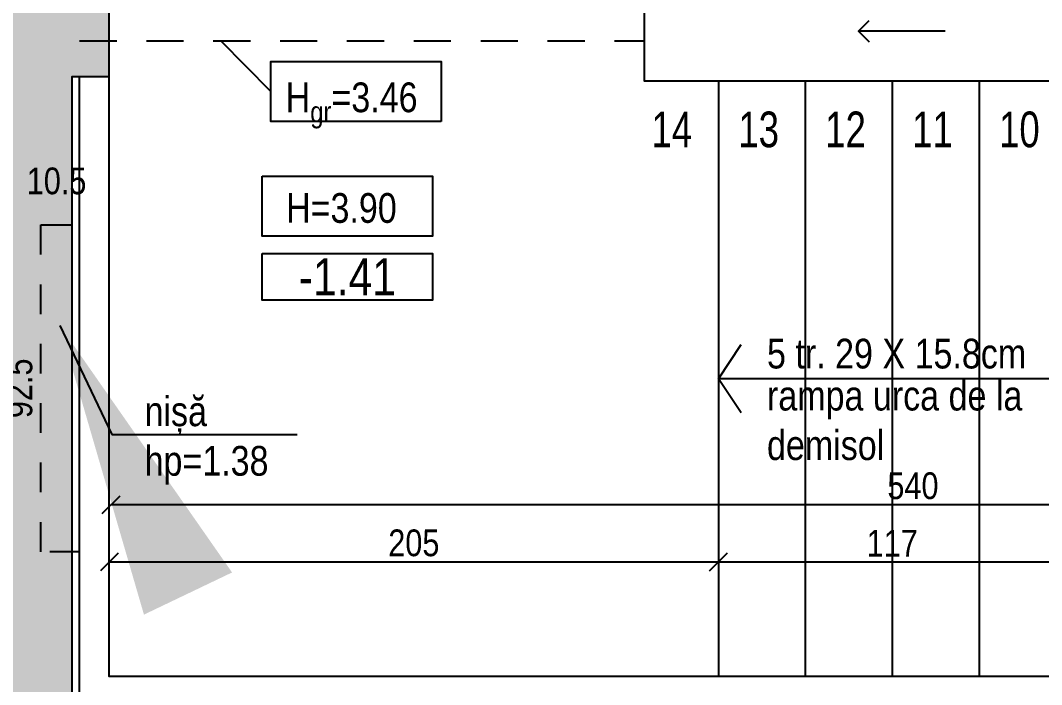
# Model space of a CAD drawing. Header units: metres. Extents: x 493 to 630, y -132 to -15.
# Drawn here: x 547.991 to 551.428, y -91.504 to -89.269 of the extents above; entities that cross this region are included whole.
import ezdxf
from ezdxf import colors
from ezdxf.entities.mleader import LeaderData, LeaderLine
from ezdxf.enums import TextEntityAlignment as Align
from ezdxf.math import Vec2, Vec3

# ---------------------------------------------------------------- set-up
doc = ezdxf.new("R2010")
doc.units = ezdxf.units.M
doc.header["$MEASUREMENT"] = 0
doc.header["$PDMODE"] = 3
doc.linetypes.add('HIDDEN', pattern=[0.375, 0.25, -0.125])
doc.linetypes.add('HIDDEN2', pattern=[0.1875, 0.125, -0.0625])
for name, color, linetype in [('a_caramida', 2, 'Continuous'), ('a_cote_50', 9, 'Continuous'), ('a_cote_nivel', 9, 'Continuous'), ('a_grinzi', 253, 'HIDDEN'), ('a_indicatii', 7, 'Continuous'), ('a_indicatii_text', 7, 'Continuous'), ('a_pereti_hasuri', 253, 'Continuous'), ('a_punctat', 40, 'HIDDEN2'), ('a_scari', 3, 'Continuous'), ('a_text', 7, 'Continuous'), ('a_vederi', 74, 'Continuous')]:
    doc.layers.add(name, color=color, linetype=linetype)
doc.styles.add('ROMANS', font='ROMANS.shx', dxfattribs={"width": 0.75})
doc.styles.get("Standard").update_dxf_attribs({"font": 'ARIALN.TTF'})
doc.styles.add('Swiss Condensed Light', font='swisscl.ttf')
doc.dimstyles.new('50 cote', dxfattribs={"dimtxt": 0.09, "dimasz": 0.06, "dimexe": 0, "dimexo": 0, "dimgap": 0.018, "dimtad": 1, "dimdec": 1, "dimlfac": 100, "dimrnd": 0.5, "dimdsep": 46, "dimtxsty": 'Standard', "dimblk": 'OBLIQUE', "dimcen": 0.00045, "dimclrd": 256, "dimclrt": 4, "dimadec": 1, "dimazin": 0, "dimtfac": 1, "dimtdec": 1, "dimtix": 1, "dimtofl": 0, "dimtmove": 0, "dimatfit": 3, "dimldrblk": 'OBLIQUE', "dimfxl": 0, "dimtolj": 1, "dimtzin": 0, "dimarcsym": 0})

# ---------------------------------------------------------------- blocks, each defined once
blk = doc.blocks.new('COTE_NIVEL_DRAFT')
at = {"layer": 'a_cote_nivel'}
blk.add_lwpolyline([(-27.5, -2.5), (27.5, -2.5), (27.5, -17.5), (-27.5, -17.5)], close=True, dxfattribs=at)
blk = doc.blocks.new('cota nivel')
at = {"layer": 'a_cote_nivel', "xscale": 1.272727272727934, "yscale": 1.272727272727934, "zscale": 1.272727272727934}
blk.add_blockref('COTE_NIVEL_DRAFT', (0, 12.73), dxfattribs=at)
at = {"layer": 'a_cote_nivel', "style": 'ROMANS', "width": 0.6}
blk.add_attdef('COTA', text='', height=15.27, dxfattribs=at).set_placement((0, 0), align=Align.MIDDLE_CENTER)
blk = doc.blocks.new('_Oblique')
at = {"color": 0, "linetype": 'ByBlock', "lineweight": -2}
blk.add_line((-0.5, -0.5), (0.5, 0.5), dxfattribs=at)
blk = doc.blocks.new('*D955')
at = {"layer": 'a_cote_50', "lineweight": -2, "ltscale": 0.3}
blk.add_line((551.5103, -91.0917), (550.3403, -91.0917), dxfattribs=at)
at = {"layer": 'Defpoints', "color": 0, "ltscale": 0.3}
for p in [(550.3403, -91.0917), (550.3403, -91.1), (551.5103, -91.4771)]:
    blk.add_point(p, dxfattribs=at)
at = {"layer": 'a_cote_50', "lineweight": -2, "ltscale": 0.3, "xscale": 0.06, "yscale": 0.06, "zscale": 0.06, "rotation": 180}
blk.add_blockref('_Oblique', (550.3403, -91.0917), dxfattribs=at)
at = {"layer": 'a_cote_50', "lineweight": -2, "ltscale": 0.3, "xscale": 0.06, "yscale": 0.06, "zscale": 0.06}
blk.add_blockref('_Oblique', (551.5103, -91.0917), dxfattribs=at)
at = {"layer": 'a_cote_50', "color": 4, "ltscale": 0.3, "insert": (550.9253, -91.0285), "char_height": 0.09, "attachment_point": 5}
blk.add_mtext('\\A1;117', dxfattribs=at)
blk = doc.blocks.new('*D956')
at = {"layer": 'a_cote_50', "lineweight": -2, "ltscale": 0.3}
blk.add_line((550.3403, -91.0917), (548.2903, -91.0917), dxfattribs=at)
at = {"layer": 'Defpoints', "color": 0, "ltscale": 0.3}
for p in [(548.2903, -91.0917), (548.2903, -91.1), (550.3403, -91.1)]:
    blk.add_point(p, dxfattribs=at)
at = {"layer": 'a_cote_50', "lineweight": -2, "ltscale": 0.3, "xscale": 0.06, "yscale": 0.06, "zscale": 0.06, "rotation": 180}
blk.add_blockref('_Oblique', (548.2903, -91.0917), dxfattribs=at)
at = {"layer": 'a_cote_50', "lineweight": -2, "ltscale": 0.3, "xscale": 0.06, "yscale": 0.06, "zscale": 0.06}
blk.add_blockref('_Oblique', (550.3403, -91.0917), dxfattribs=at)
at = {"layer": 'a_cote_50', "color": 4, "ltscale": 0.3, "insert": (549.3153, -91.0278), "char_height": 0.09, "attachment_point": 5}
blk.add_mtext('\\A1;205', dxfattribs=at)
blk = doc.blocks.new('*D958')
at = {"layer": 'a_cote_50', "lineweight": -2, "ltscale": 0.3}
blk.add_line((553.6953, -90.8996), (548.2953, -90.8996), dxfattribs=at)
at = {"layer": 'Defpoints', "color": 0, "ltscale": 0.3}
for p in [(548.2953, -90.8996), (548.2953, -91.4771), (553.6953, -91.4771)]:
    blk.add_point(p, dxfattribs=at)
at = {"layer": 'a_cote_50', "lineweight": -2, "ltscale": 0.3, "xscale": 0.06, "yscale": 0.06, "zscale": 0.06, "rotation": 180}
blk.add_blockref('_Oblique', (548.2953, -90.8996), dxfattribs=at)
at = {"layer": 'a_cote_50', "lineweight": -2, "ltscale": 0.3, "xscale": 0.06, "yscale": 0.06, "zscale": 0.06}
blk.add_blockref('_Oblique', (553.6953, -90.8996), dxfattribs=at)
at = {"layer": 'a_cote_50', "color": 4, "ltscale": 0.3, "insert": (550.9953, -90.8356), "char_height": 0.09, "attachment_point": 5}
blk.add_mtext('\\A1;540', dxfattribs=at)
blk = doc.blocks.new('*D967')
at = {"layer": 'a_cote_50', "lineweight": -2, "ltscale": 0.3}
blk.add_line((547.9226, -91.8771), (547.9226, -91.0571), dxfattribs=at)
at = {"layer": 'Defpoints', "color": 0, "ltscale": 0.3}
for p in [(547.9226, -91.0571), (548.1407, -91.0571), (548.1407, -91.8771)]:
    blk.add_point(p, dxfattribs=at)
at = {"layer": 'a_cote_50', "lineweight": -2, "ltscale": 0.3, "xscale": 0.06, "yscale": 0.06, "zscale": 0.06}
for p, rotation in [((547.9226, -91.0571), 90), ((547.9226, -91.8771), 270)]:
    blk.add_blockref('_Oblique', p, dxfattribs=dict(at, rotation=rotation))
at = {"layer": 'a_cote_50', "color": 4, "ltscale": 0.3, "insert": (547.8587, -91.4671), "char_height": 0.09, "attachment_point": 5, "rotation": 90}
blk.add_mtext('\\A1;82', dxfattribs=at)
blk = doc.blocks.new('*D968')
at = {"layer": 'a_cote_50', "lineweight": -2, "ltscale": 0.3}
blk.add_line((547.9226, -91.0571), (547.9226, -89.9571), dxfattribs=at)
at = {"layer": 'Defpoints', "color": 0, "ltscale": 0.3}
for p in [(547.9226, -89.9571), (548.0357, -89.9571), (548.1407, -91.0571)]:
    blk.add_point(p, dxfattribs=at)
at = {"layer": 'a_cote_50', "lineweight": -2, "ltscale": 0.3, "xscale": 0.06, "yscale": 0.06, "zscale": 0.06}
for p, rotation in [((547.9226, -89.9571), 90), ((547.9226, -91.0571), 270)]:
    blk.add_blockref('_Oblique', p, dxfattribs=dict(at, rotation=rotation))
at = {"layer": 'a_cote_50', "color": 4, "ltscale": 0.3, "char_height": 0.09, "attachment_point": 5, "rotation": 90}
for s, insert in [('\\A1;110', (547.8587, -90.5071)), ('\\A1;92.5', (547.9866, -90.5071))]:
    blk.add_mtext(s, dxfattribs=dict(at, insert=insert))
blk = doc.blocks.new('*D969')
at = {"layer": 'Defpoints', "color": 0, "ltscale": 0.3}
for p in [(548.1653, -89.8734), (548.0603, -89.9571), (548.1653, -89.9571)]:
    blk.add_point(p, dxfattribs=at)
at = {"layer": 'a_cote_50', "color": 4, "ltscale": 0.3, "insert": (548.1128, -89.8095), "char_height": 0.09, "attachment_point": 5}
blk.add_mtext('\\A1;10.5', dxfattribs=at)

msp = doc.modelspace()

# ---------------------------------------------------------------- hatches: boundary and pattern name
at = {"layer": 'a_pereti_hasuri', "ltscale": 0.3}
h = msp.add_hatch(dxfattribs=at)
h.set_pattern_fill('ANSI33', color=256, scale=0.25, style=0)
h.set_pattern_definition([(45, (-4876.954644, 8292.469365), (-0.04419417382, 0.04419417382), []), (45, (-4876.91045, 8292.469365), (-0.04419417382, 0.04419417382), [0.03125, -0.015625])])
h.paths.add_polyline_path([(548.2353, -89.1771), (548.2353, -86.5196), (547.4783, -86.5196), (547.4783, -87.0246), (541.6383, -87.0246), (541.6383, -88.7646), (541.7233, -88.7646), (542.0233, -88.7646), (542.0233, -88.0896), (541.7233, -88.0896), (541.7233, -87.1194), (542.0233, -87.1194), (547.7733, -87.1194), (547.7733, -91.9194), (547.5483, -91.9194), (547.5483, -92.0794), (547.3283, -92.0794), (547.3283, -92.7946), (548.3633, -92.7946), (548.3633, -91.8771), (548.1653, -91.8771), (548.1653, -89.4571), (548.2903, -89.4571), (548.2903, -89.1771)])

# ---------------------------------------------------------------- linework, layer by layer
at = {"layer": 'a_caramida', "ltscale": 0.3}
msp.add_lwpolyline([(548.2353, -89.1771), (548.2353, -86.5196), (547.4783, -86.5196), (547.4783, -87.0246), (541.6383, -87.0246), (541.6383, -88.7646), (541.7233, -88.7646), (542.0233, -88.7646), (542.0233, -88.0896), (541.7233, -88.0896), (541.7233, -87.1194), (542.0233, -87.1194), (547.7733, -87.1194), (547.7733, -91.9194), (547.5483, -91.9194), (547.5483, -92.0794), (547.3283, -92.0794), (547.3283, -92.7946), (548.3633, -92.7946), (548.3633, -91.8771), (548.1653, -91.8771), (548.1653, -89.4571), (548.2903, -89.4571), (548.2903, -89.1771)], close=True, dxfattribs=at)
at = {"layer": 'a_cote_50', "ltscale": 0.3}
msp.add_line((550.8117, -89.3051), (550.8474, -89.2694), dxfattribs=at)
msp.add_lwpolyline([(551.1042, -89.3051), (550.8117, -89.3051), (550.8474, -89.3408)], dxfattribs=at)
at = {"layer": 'a_grinzi', "ltscale": 0.5}
msp.add_line((548.1903, -89.3371), (550.0903, -89.3371), dxfattribs=at)
at = {"layer": 'a_punctat', "ltscale": 0.5}
msp.add_lwpolyline([(548.1903, -91.0571), (548.1903, -91.0571), (548.0603, -91.0571), (548.0603, -89.9571), (548.1903, -89.9571)], dxfattribs=at)
at = {"layer": 'a_scari', "ltscale": 0.3}
for p, q in [((550.3403, -89.4721), (550.3403, -91.4771)), ((550.6328, -89.4721), (550.6328, -91.4771)), ((550.9253, -89.4721), (550.9253, -91.4771)), ((551.2178, -89.4721), (551.2178, -91.4771)), ((551.5103, -90.4746), (550.3403, -90.4746))]:
    msp.add_line(p, q, dxfattribs=at)
at = {"layer": 'a_scari', "ltscale": 0.5}
msp.add_lwpolyline([(550.4173, -90.5898), (550.3403, -90.4746), (550.4173, -90.3594)], dxfattribs=at)
at = {"layer": 'a_text'}
msp.add_lwpolyline([(548.8334, -89.5081), (548.6652, -89.3371)], dxfattribs=at)
for points in [[(549.4074, -89.6087), (548.8334, -89.6087), (548.8334, -89.4075), (549.4074, -89.4075)], [(548.8045, -89.7933), (549.3785, -89.7933), (549.3785, -89.9946), (548.8045, -89.9946)]]:
    msp.add_lwpolyline(points, close=True, dxfattribs=at)
at = {"layer": 'a_vederi', "ltscale": 0.3}
for points in [[(553.7903, -84.5971), (553.7903, -91.4771), (553.7903, -91.5771), (553.6903, -91.5771), (548.2903, -91.5771), (548.1903, -91.5771), (548.1903, -89.4571)], [(553.6903, -84.5971), (553.6903, -91.4771), (548.2903, -91.4771), (548.2903, -89.2371)], [(550.0903, -88.9346), (550.0903, -89.4721), (551.7403, -89.4721), (551.7403, -86.8171), (551.4453, -86.8171), (551.4453, -89.1771)]]:
    msp.add_lwpolyline(points, dxfattribs=at)

# ---------------------------------------------------------------- block references
at = {"layer": 'a_indicatii'}
ref = msp.add_blockref('cota nivel', (549.0915, -90.1318), dxfattribs=dict(at, xscale=0.008200420351329285, yscale=0.008200420351329285, zscale=0.008200420351329285))
ref.add_attrib('COTA', '-1.41', dxfattribs={"layer": 'a_cote_nivel', "height": 0.12524}).set_placement((549.0915, -90.1318), align=Align.MIDDLE_CENTER)

# ---------------------------------------------------------------- texts
at = {"layer": 'a_indicatii_text', "linetype": 'Continuous', "style": 'Swiss Condensed Light'}
for s, p in [('14', (550.1151, -89.6955)), ('13', (550.4076, -89.6955)), ('12', (550.7001, -89.6955)), ('11', (550.9926, -89.6955)), ('10', (551.2851, -89.6955))]:
    msp.add_text(s, height=0.12, dxfattribs=at).set_placement(p)
at = {"layer": 'a_text', "char_height": 0.1, "width": 1.87247, "attachment_point": 7}
for s, insert in [('\\A1;H{\\H0.7x;\\S^ gr;}=3.46', (548.884, -89.6116)), ('\\A1;H=3.90', (548.8852, -89.9514)), ('5 tr. 29 X 15.8cm', (550.504, -90.4416)), ('\\pt0.1;rampa urca de la \\Pdemisol', (550.504, -90.7498))]:
    msp.add_mtext(s, dxfattribs=dict(at, insert=insert))

# ---------------------------------------------------------------- dimensions: what is measured, and where the dimension line sits
at = {"layer": 'a_cote_50', "ltscale": 0.3}
dim = msp.add_linear_dim(base=(548.1653, -89.8734), p1=(548.0603, -89.9571), p2=(548.1653, -89.9571), dimstyle='50 cote', dxfattribs=at)
dim.commit()
dim.dimension.update_dxf_attribs({"geometry": '*D969', "text_midpoint": (548.1128, -89.8095)})
dim = msp.add_linear_dim(base=(547.9226, -89.9571), p1=(548.1407, -91.0571), p2=(548.0357, -89.9571), angle=90, text='<>\\X92.5', dimstyle='50 cote', override={"dimtmove": 1}, dxfattribs=at)
dim.commit()
dim.dimension.update_dxf_attribs({"geometry": '*D968', "text_midpoint": (547.9226, -90.5071)})
for base, p1, p2, angle, picture, middle in [((548.2953, -90.8996), (553.6953, -91.4771), (548.2953, -91.4771), 180, '*D958', (550.9953, -90.8356)), ((547.9226, -91.0571), (548.1407, -91.8771), (548.1407, -91.0571), 90, '*D967', (547.8587, -91.4671))]:
    dim = msp.add_linear_dim(base=base, p1=p1, p2=p2, angle=angle, dimstyle='50 cote', dxfattribs=at)
    dim.commit()
    dim.dimension.update_dxf_attribs({"geometry": picture, "text_midpoint": middle})
for base, p1, p2, picture, middle in [((548.2903, -91.0917), (550.3403, -91.1), (548.2903, -91.1), '*D956', (549.3153, -91.0278)), ((550.3403, -91.0917), (551.5103, -91.4771), (550.3403, -91.1), '*D955', (550.9253, -91.0285))]:
    dim = msp.add_linear_dim(base=base, p1=p1, p2=p2, angle=180, dimstyle='50 cote', override={"dimtmove": 1}, dxfattribs=at)
    dim.commit()
    dim.dimension.update_dxf_attribs({"geometry": picture, "text_midpoint": middle})

# ---------------------------------------------------------------- leaders
ml = msp.add_multileader_mtext('Standard')
ml.set_content('niș{\\fArial Narrow|b0|i0|c238|p34;ă}\\Php=1.38', color=256)
ml.set_leader_properties()
ml.build(insert=Vec2(0, 0))
ml.multileader.update_dxf_attribs({"text_left_attachment_type": 6, "text_right_attachment_type": 6, "dogleg_length": 0.1, "arrow_head_size": 0})
ctx = ml.context
ctx.base_point, ctx.char_height, ctx.arrow_head_size, ctx.landing_gap_size, ctx.plane_origin = Vec3(548.3989, -90.6622), 0.1, 0, 0.01, Vec3(548.1236, -90.2958)
ctx.left_attachment, ctx.right_attachment = 6, 6
notes = []
notes.append((ctx, [(0, (1, 1, 0), (548.2989, -90.6622), (1, 0), 0.1, [(0, [(548.1236, -90.2958)], 0, [])])]))
ctx.mtext.insert, ctx.mtext.flow_direction = Vec3(548.4089, -90.5344), 5
for ctx, leaders in notes:
    for number, flags, end, landing, length, lines in leaders:
        leader = LeaderData()
        leader.index, (leader.has_last_leader_line, leader.has_dogleg_vector, leader.attachment_direction) = number, flags
        leader.last_leader_point, leader.dogleg_vector, leader.dogleg_length = Vec3(end), Vec3(landing), length
        for number, points, colour, breaks in lines:
            line = LeaderLine()
            line.index, line.vertices, line.color, line.breaks = number, Vec3.list(points), colors.encode_raw_color(colour), breaks
            leader.lines.append(line)
        ctx.leaders.append(leader)

doc.saveas('drawing.dxf')
